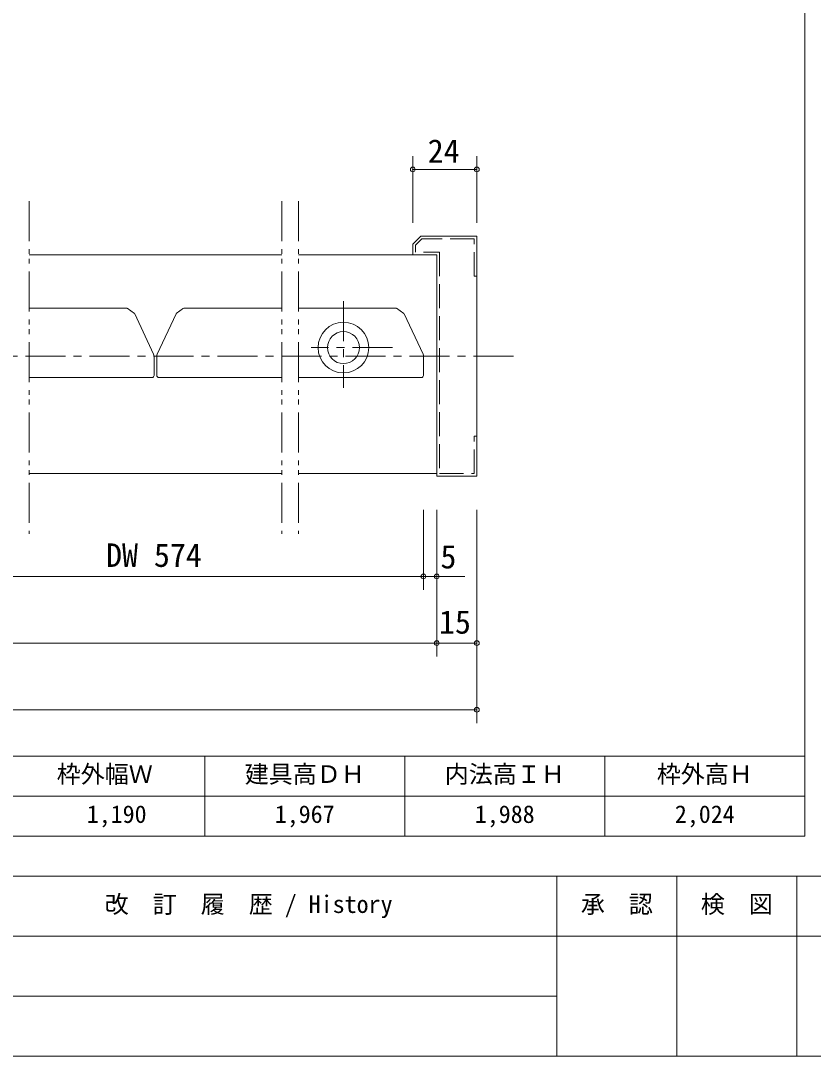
# Model space of a CAD drawing. Units: millimetres on the paper, enlarged 5 times, with parts at other scales. Extents: x -977 to 998, y -673 to 718.
# Drawn here: x -292 to 203, y -673 to -26 of the extents above; entities that cross this region are included whole.
import ezdxf
from ezdxf.enums import TextEntityAlignment as Align

# ---------------------------------------------------------------- set-up
doc = ezdxf.new("R2010")
doc.units = ezdxf.units.MM
doc.header["$LTSCALE"] = 5
doc.header["$PDMODE"] = 32
doc.header["$PDSIZE"] = 3
for name, pattern in [('CHAIN1', [8, 5, -1, 1, -1]), ('DASHED2', [3, 2, -1]), ('DASHED3', [4, 3, -1]), ('DOUBLE_CHAIN1', [8.8, 5, -1, 0.6, -0.6, 0.6, -1])]:
    doc.linetypes.add(name, pattern=pattern)
doc.layers.add('0-0_0', color=7, linetype='Continuous', lineweight=18)
doc.layers.add('2-1_6', color=3, linetype='Continuous', lineweight=20)
doc.styles.add('ＭＳ ゴシック', font='')
doc.styles.get('ＭＳ ゴシック').set_extended_font_data('MS Gothic')

msp = doc.modelspace()

# ---------------------------------------------------------------- linework, layer by layer
at = {"layer": '0-0_0'}
for p, q in [((197.812, 693.383), (197.812, -535.367)), ((-952.188, -485.367), (197.812, -485.367)), ((-177.188, -485.367), (-177.188, -535.367)), ((-52.188, -485.367), (-52.188, -535.367)), ((72.812, -485.367), (72.812, -535.367)), ((-952.188, -510.367), (197.812, -510.367)), ((-952.188, -535.367), (197.812, -535.367)), ((-977.188, -560.367), (997.812, -560.367)), ((42.812, -560.367), (42.812, -672.867)), ((117.812, -560.367), (117.812, -672.867)), ((192.812, -560.367), (192.812, -672.867)), ((997.812, -597.867), (-577.188, -597.867)), ((42.812, -635.367), (-577.188, -635.367)), ((997.812, -672.867), (-977.188, -672.867))]:
    msp.add_line(p, q, dxfattribs=at)
at = {"layer": '2-1_6', "color": 4, "lineweight": 9}
for p, q in [((-47.188, -110.437), (-47.188, -152.103)), ((-7.188, -110.437), (-7.188, -152.103)), ((-7.188, -118.77), (-47.188, -118.77)), ((-40.521, -381.374), (-40.521, -331.374)), ((-32.188, -423.04), (-32.188, -331.374)), ((-7.188, -464.707), (-7.188, -331.374)), ((-738.39, -373.04), (-14.613, -373.04)), ((-747.188, -414.707), (-7.188, -414.707)), ((-747.188, -456.374), (-7.188, -456.374))]:
    msp.add_line(p, q, dxfattribs=at)
at = {"layer": '2-1_6', "color": 7, "linetype": 'DOUBLE_CHAIN1'}
for p, q in [((-286.979, -138.592), (-286.979, -346.521)), ((-129.063, -138.592), (-129.063, -346.521)), ((-118.646, -138.592), (-118.646, -346.521))]:
    msp.add_line(p, q, dxfattribs=at)
at = {"layer": '2-1_6', "color": 1, "lineweight": 18}
for p, q in [((-47.188, -165.437), (-42.188, -160.437)), ((-42.188, -160.437), (-7.188, -160.437)), ((-7.188, -310.437), (-7.188, -160.437)), ((-47.188, -165.437), (-47.188, -172.103)), ((-47.188, -172.103), (-32.188, -172.103)), ((-32.188, -310.437), (-32.188, -172.103)), ((-225.896, -205.437), (-286.979, -205.437)), ((-225.61, -205.527), (-221.088, -208.693)), ((-190.432, -205.527), (-194.954, -208.693)), ((-190.145, -205.437), (-129.063, -205.437)), ((-57.563, -205.437), (-118.646, -205.437)), ((-57.276, -205.527), (-52.755, -208.693)), ((-220.922, -208.891), (-209.135, -234.167)), ((-195.12, -208.891), (-206.907, -234.167)), ((-52.588, -208.891), (-40.802, -234.167)), ((-208.854, -235.435), (-208.854, -247.437)), ((-207.188, -235.435), (-207.188, -247.437)), ((-40.521, -235.435), (-40.521, -247.437)), ((-210.188, -248.77), (-286.979, -248.77)), ((-205.854, -248.77), (-129.063, -248.77)), ((-41.854, -248.77), (-118.646, -248.77)), ((-32.188, -310.437), (-7.188, -310.437))]:
    msp.add_line(p, q, dxfattribs=at)
at = {"layer": '2-1_6', "color": 4, "linetype": 'DASHED3', "lineweight": 9}
for p, q in [((-8.854, -162.103), (-41.497, -162.103)), ((-8.854, -185.437), (-8.854, -162.103)), ((-30.521, -170.437), (-30.521, -308.77)), ((-7.188, -185.437), (-8.854, -185.437))]:
    msp.add_line(p, q, dxfattribs=at)
at = {"layer": '2-1_6', "color": 7, "lineweight": 18}
for p, q in [((-286.979, -172.103), (-129.063, -172.103)), ((-118.646, -172.103), (-32.188, -172.103)), ((-286.979, -308.77), (-129.063, -308.77)), ((-118.646, -308.77), (-32.188, -308.77))]:
    msp.add_line(p, q, dxfattribs=at)
at = {"layer": '2-1_6', "color": 4, "linetype": 'DASHED2', "lineweight": 9}
msp.add_line((-30.521, -170.437), (-45.521, -170.437), dxfattribs=at)
at = {"layer": '2-1_6', "color": 4, "linetype": 'CHAIN1', "lineweight": 9}
for p, q in [((-90.521, -201.154), (-90.521, -255.243)), ((-59.888, -230.103), (-110.71, -230.103)), ((-769.284, -235.437), (19.303, -235.437))]:
    msp.add_line(p, q, dxfattribs=at)
at = {"layer": '2-1_6', "color": 4, "linetype": 'DASHED2', "lineweight": 9}
msp.add_lwpolyline([(-41.497, -162.103), (-45.521, -166.127), (-45.521, -170.437)], dxfattribs=at)
at = {"layer": '2-1_6', "color": 4, "linetype": 'DASHED3', "lineweight": 9}
msp.add_lwpolyline([(-30.521, -308.77), (-8.854, -308.77), (-8.854, -285.437), (-7.188, -285.437)], dxfattribs=at)
at = {"layer": '2-1_6', "color": 1, "lineweight": 18}
for radius in [15.833, 10]:
    msp.add_circle((-90.521, -230.103), radius, dxfattribs=at)
for centre, radius, start, end in [((-211.854, -235.435), 3, 0, 25), ((-204.188, -235.435), 3, 155, 180), ((-43.521, -235.435), 3, 0, 25), ((-210.188, -247.437), 1.333, 270, 0), ((-205.854, -247.437), 1.333, 180, 270), ((-41.854, -247.437), 1.333, 270, 0)]:
    msp.add_arc(centre, radius, start, end, dxfattribs=at)
at = {"layer": '2-1_6', "color": 4}
for p in [(-47.188, -118.77), (-7.188, -118.77), (-40.521, -373.04), (-32.188, -373.04), (-32.188, -414.707), (-7.188, -414.707), (-7.188, -456.374)]:
    msp.add_point(p, dxfattribs=at)

# ---------------------------------------------------------------- texts
at = {"layer": '0-0_0', "style": 'ＭＳ ゴシック'}
for s, p in [('枠外幅Ｗ', (-269.688, -505.367)), ('建具高ＤＨ', (-152.188, -505.367)), ('内法高ＩＨ', (-27.188, -505.367)), ('枠外高Ｈ', (105.312, -505.367)), ('1,190', (-250.938, -530.367)), ('1,967', (-133.438, -530.367)), ('1,988', (-8.438, -530.367)), ('2,024', (116.562, -530.367)), ('改\u3000訂\u3000履\u3000歴 / History', (-239.688, -586.617)), ('承\u3000認', (57.812, -586.617)), ('検\u3000図', (132.812, -586.617))]:
    msp.add_text(s, height=11, dxfattribs=at).set_placement(p, align=Align.BOTTOM_LEFT)
at = {"layer": '2-1_6', "color": 7, "style": 'ＭＳ ゴシック'}
for s, p in [('24', (-37.864, -118.984)), ('DW 574', (-238.854, -371.496)), ('5', (-29.898, -372.443)), ('15', (-30.801, -413.222))]:
    msp.add_text(s, height=14.66, dxfattribs=at).set_placement(p, align=Align.BOTTOM_LEFT)

doc.saveas('drawing.dxf')
